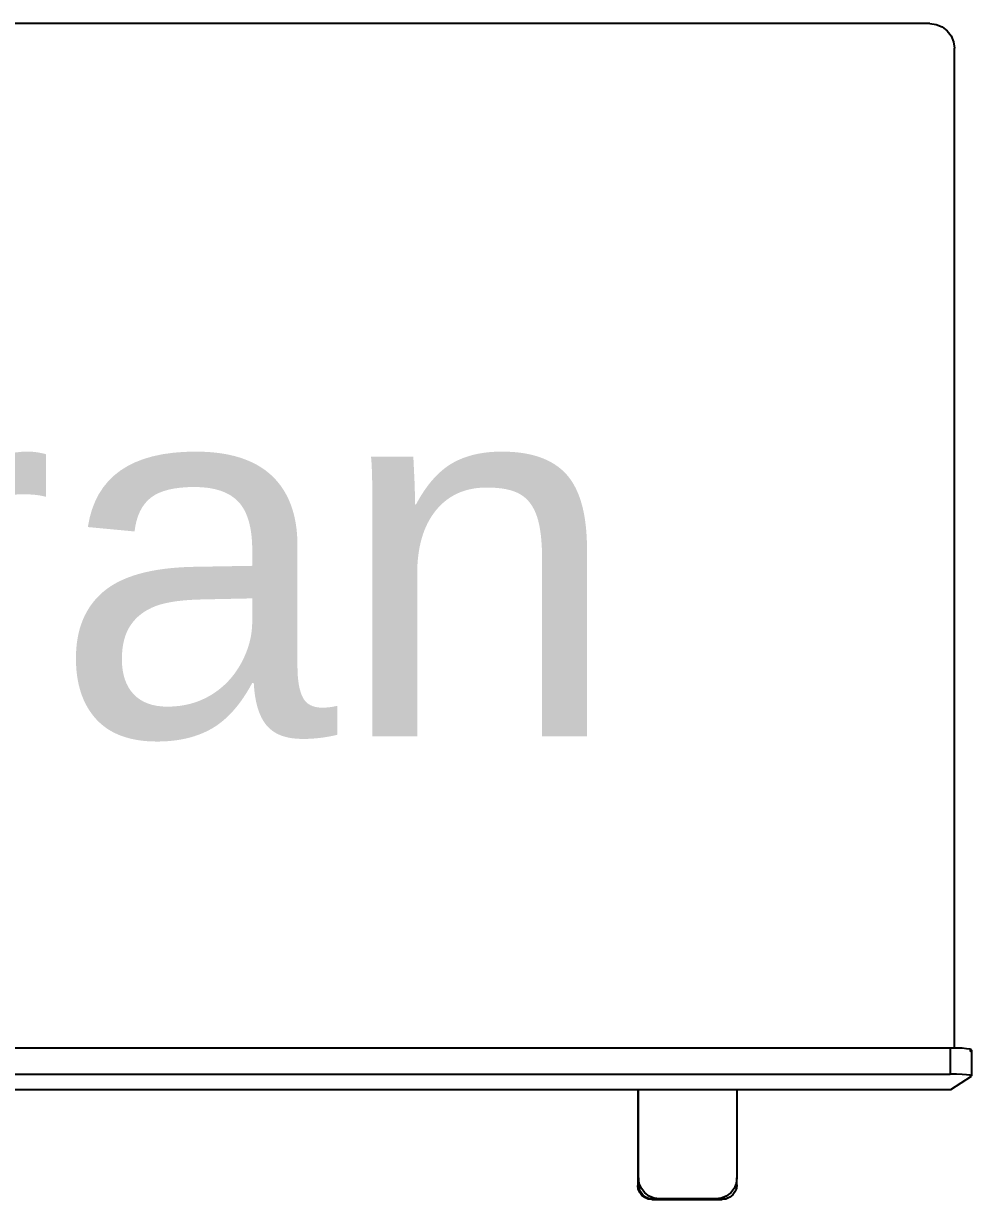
# Model space of a CAD drawing. Header units: metres. Extents: x -4.2 to 4.2, y -5.7 to 5.7.
# Drawn here: x 2.658 to 3.179, y 1.98 to 2.626 of the extents above; entities that cross this region are included whole.
import ezdxf

# ---------------------------------------------------------------- set-up
doc = ezdxf.new("R2010")
doc.units = ezdxf.units.M

msp = doc.modelspace()

# ---------------------------------------------------------------- linework, layer by layer
for p, q in [((3.15615, 2.62592), (2.20365, 2.62592)), ((3.15615, 2.62592), (3.15963, 2.62546)), ((3.15963, 2.62546), (3.16288, 2.62412)), ((3.16288, 2.62412), (3.16566, 2.62198)), ((3.16566, 2.62198), (3.1678, 2.61919)), ((3.1678, 2.61919), (3.16915, 2.61595)), ((3.16915, 2.61595), (3.16961, 2.61246)), ((3.16961, 2.06312), (3.16961, 2.61246)), ((3.16731, 2.06315), (2.08198, 2.06315)), ((3.16731, 2.06315), (3.16731, 2.04885)), ((3.16961, 2.06312), (3.16731, 2.06315)), ((3.17074, 2.06311), (3.16961, 2.06312)), ((3.17381, 2.06299), (3.17074, 2.06311)), ((3.17631, 2.06279), (3.17381, 2.06299)), ((3.17807, 2.06254), (3.17631, 2.06279)), ((3.17896, 2.06225), (3.17807, 2.06254)), ((3.17807, 2.06137), (3.17894, 2.06193)), ((3.17894, 2.06193), (3.17896, 2.06225)), ((3.17894, 2.06193), (3.17894, 2.04796)), ((3.17894, 2.06193), (3.17896, 2.04795)), ((2.08198, 2.04885), (3.16731, 2.04885)), ((3.17074, 2.04881), (3.16731, 2.04885)), ((3.17381, 2.04869), (3.17074, 2.04881)), ((3.17631, 2.04849), (3.17381, 2.04869)), ((3.17807, 2.04824), (3.17631, 2.04849)), ((3.17894, 2.04796), (3.17807, 2.04824)), ((3.17896, 2.04795), (3.17894, 2.04796)), ((3.17894, 2.04764), (3.17896, 2.04795)), ((3.16761, 2.04034), (3.17894, 2.04764)), ((2.10919, 2.04034), (2.99571, 2.04034)), ((2.99571, 2.04034), (2.99571, 1.99153)), ((2.99571, 2.04034), (2.99611, 2.04034)), ((2.99611, 1.99179), (2.99611, 2.04034)), ((2.99611, 2.04034), (3.05009, 2.04034)), ((3.05009, 2.04034), (3.05009, 1.99179)), ((3.05009, 2.04034), (3.16761, 2.04034)), ((2.99611, 1.99179), (2.99571, 1.99153)), ((2.99571, 1.99153), (2.99571, 1.98767)), ((2.9965, 1.9888), (2.99611, 1.99179)), ((2.99611, 1.99179), (2.99611, 1.98794)), ((3.05009, 1.99179), (3.0497, 1.9888)), ((3.05009, 1.98794), (3.05009, 1.99179)), ((2.99611, 1.98794), (2.99571, 1.98767)), ((2.99597, 1.98568), (2.99571, 1.98767)), ((2.99674, 1.98382), (2.99597, 1.98568)), ((2.99637, 1.98594), (2.99611, 1.98794)), ((2.99714, 1.98408), (2.99637, 1.98594)), ((2.99766, 1.98601), (2.9965, 1.9888)), ((2.99796, 1.98222), (2.99674, 1.98382)), ((2.99837, 1.98249), (2.99714, 1.98408)), ((2.9995, 1.98362), (2.99766, 1.98601)), ((3.00189, 1.98178), (2.9995, 1.98362)), ((3.0467, 1.98362), (3.04431, 1.98178)), ((3.04854, 1.98601), (3.0467, 1.98362)), ((3.04906, 1.98408), (3.04783, 1.98249)), ((3.0497, 1.9888), (3.04854, 1.98601)), ((3.04983, 1.98594), (3.04906, 1.98408)), ((3.05009, 1.98794), (3.04983, 1.98594)), ((2.99956, 1.98099), (2.99796, 1.98222)), ((2.99997, 1.98126), (2.99837, 1.98249)), ((3.00142, 1.98022), (2.99956, 1.98099)), ((3.00183, 1.98049), (2.99997, 1.98126)), ((3.00342, 1.97996), (3.00142, 1.98022)), ((3.00382, 1.98023), (3.00183, 1.98049)), ((3.00468, 1.98062), (3.00189, 1.98178)), ((3.00382, 1.98023), (3.00342, 1.97996)), ((3.00342, 1.97996), (3.00727, 1.97996)), ((3.00382, 1.98023), (3.00768, 1.98023)), ((3.00768, 1.98023), (3.00468, 1.98062)), ((3.00768, 1.98023), (3.00727, 1.97996)), ((3.00727, 1.97996), (3.03811, 1.97996)), ((3.03852, 1.98023), (3.00768, 1.98023)), ((3.03852, 1.98023), (3.03811, 1.97996)), ((3.03811, 1.97996), (3.04197, 1.97996)), ((3.04152, 1.98062), (3.03852, 1.98023)), ((3.03852, 1.98023), (3.04238, 1.98023)), ((3.04431, 1.98178), (3.04152, 1.98062)), ((3.04238, 1.98023), (3.04197, 1.97996)), ((3.04396, 1.98022), (3.04197, 1.97996)), ((3.04437, 1.98049), (3.04238, 1.98023)), ((3.04582, 1.98099), (3.04396, 1.98022)), ((3.04623, 1.98126), (3.04437, 1.98049)), ((3.04623, 1.98126), (3.04582, 1.98099)), ((3.04783, 1.98249), (3.04623, 1.98126))]:
    msp.add_line(p, q)

# ---------------------------------------------------------------- texts
at = {"insert": (2.6289, 2.33293), "char_height": 0.2, "width": 0.9994, "attachment_point": 5}
msp.add_mtext('{\\fArial|b0|i0|c0|p34;Imran}', dxfattribs=at)

doc.saveas('drawing.dxf')
